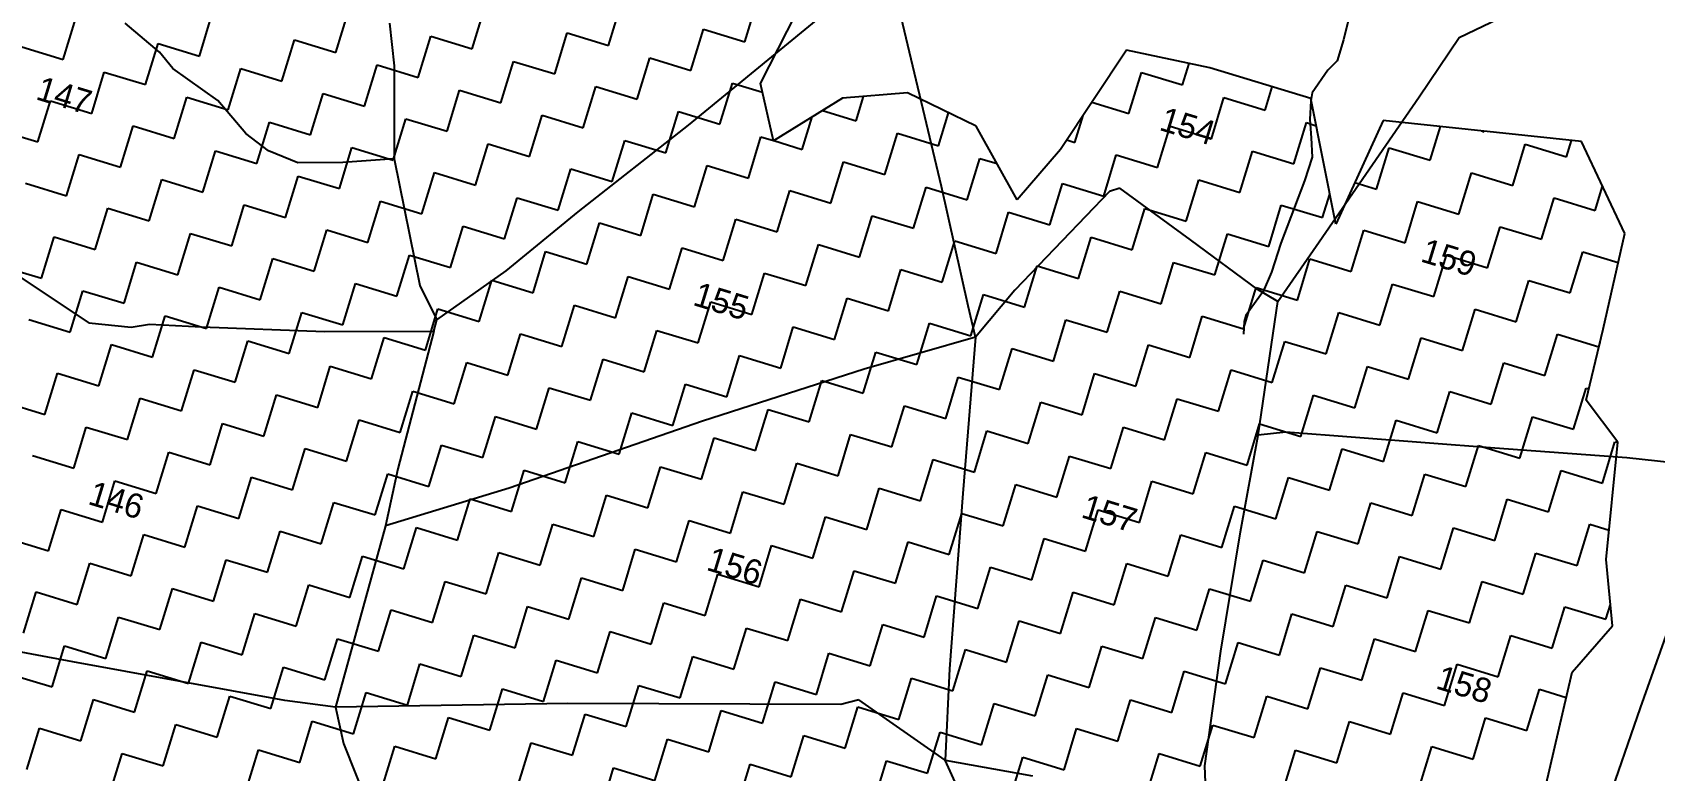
# Model space of a CAD drawing. Header units: feet. Extents: x 317639 to 322582, y 1862034 to 1866031.
# Drawn here: x 318262 to 319497, y 1862973 to 1863536 of the extents above; entities that cross this region are included whole.
import ezdxf

# ---------------------------------------------------------------- set-up
doc = ezdxf.new("R2010")
doc.units = ezdxf.units.FT
doc.header["$MEASUREMENT"] = 0
for name, color, linetype in [('LINE_WATER', 4, 'Continuous'), ('POLY_HATCH', 12, 'Continuous'), ('POLY_PARCEL', 6, 'Continuous'), ('TEXT_PARCEL', 7, 'Continuous')]:
    doc.layers.add(name, color=color, linetype=linetype)
doc.styles.add('TEXT_MAP', font='', dxfattribs={"height": 1.8})
doc.styles.get('TEXT_MAP').set_extended_font_data('Kruti Dev 050')

msp = doc.modelspace()

# ---------------------------------------------------------------- linework, layer by layer
at = {"layer": 'LINE_WATER', "ltscale": 10}
for p, q in [((319265.3, 1863550.5), (319260.2, 1863530)), ((319260.2, 1863530), (319255.3, 1863513.9)), ((319255.3, 1863513.9), (319248.3, 1863506.9)), ((319248.3, 1863506.9), (319236.5, 1863489.7)), ((319235.4, 1863483.5), (319234.5, 1863469.3)), ((319236.5, 1863489.7), (319235.4, 1863483.5)), ((319234.5, 1863469.3), (319235.6, 1863455.3)), ((319235.6, 1863455.3), (319236.4, 1863440.5)), ((319236.4, 1863440.5), (319230.5, 1863422.5)), ((319230.5, 1863422.5), (319212.6, 1863375)), ((319212.6, 1863375), (319205.5, 1863352.9)), ((319205.5, 1863352.9), (319199.1, 1863338.1)), ((319199.1, 1863338.1), (319185.9, 1863320)), ((319184.6, 1863315.4), (319184.2, 1863305.6)), ((319185.9, 1863320), (319184.6, 1863315.4))]:
    msp.add_line(p, q, dxfattribs=at)
at = {"layer": 'POLY_HATCH', "linetype": 'Continuous'}
for p, q in [((318700.5, 1863525.8), (318710.1, 1863557.3)), ((318804.3, 1863528.5), (318813.9, 1863560)), ((318285.1, 1863515), (318294.7, 1863546.5)), ((318388.9, 1863517.7), (318398.5, 1863549.2)), ((318492.8, 1863520.4), (318502.4, 1863551.9)), ((318596.6, 1863523.1), (318606.2, 1863554.6)), ((318555.6, 1863501.3), (318565.2, 1863532.7)), ((318565.2, 1863532.7), (318596.6, 1863523.1)), ((318659.5, 1863504), (318669.1, 1863535.4)), ((318669.1, 1863535.4), (318700.5, 1863525.8)), ((318763.3, 1863506.7), (318772.9, 1863538.1)), ((318772.9, 1863538.1), (318804.3, 1863528.5)), ((318253.7, 1863524.6), (318285.1, 1863515)), ((318347.9, 1863495.9), (318357.5, 1863527.3)), ((318357.5, 1863527.3), (318388.9, 1863517.7)), ((318451.8, 1863498.6), (318461.4, 1863530)), ((318461.4, 1863530), (318492.8, 1863520.4)), ((318410.8, 1863476.7), (318420.4, 1863508.2)), ((318420.4, 1863508.2), (318451.8, 1863498.6)), ((318514.6, 1863479.4), (318524.2, 1863510.9)), ((318524.2, 1863510.9), (318555.6, 1863501.3)), ((318618.5, 1863482.1), (318628.1, 1863513.6)), ((318628.1, 1863513.6), (318659.5, 1863504)), ((318722.3, 1863484.8), (318731.9, 1863516.3)), ((318731.9, 1863516.3), (318763.3, 1863506.7)), ((319137.7, 1863495.6), (319142.7, 1863512.1)), ((318306.9, 1863474), (318316.5, 1863505.5)), ((318316.5, 1863505.5), (318347.9, 1863495.9)), ((318785.2, 1863465.7), (318794.8, 1863497.1)), ((318794.8, 1863497.1), (318817.8, 1863490.1)), ((319096.7, 1863473.8), (319106.3, 1863505.2)), ((319106.3, 1863505.2), (319137.7, 1863495.6)), ((318265.9, 1863452.2), (318275.5, 1863483.6)), ((318275.5, 1863483.6), (318306.9, 1863474)), ((318369.8, 1863454.9), (318379.4, 1863486.3)), ((318379.4, 1863486.3), (318410.8, 1863476.7)), ((318473.6, 1863457.6), (318483.2, 1863489)), ((318483.2, 1863489), (318514.6, 1863479.4)), ((318577.5, 1863460.3), (318587.1, 1863491.7)), ((318587.1, 1863491.7), (318618.5, 1863482.1)), ((318681.3, 1863463), (318690.9, 1863494.4)), ((318690.9, 1863494.4), (318722.3, 1863484.8)), ((318889, 1863468.4), (318894.6, 1863486.8)), ((319159.6, 1863454.6), (319169.2, 1863486.1)), ((319169.2, 1863486.1), (319200.6, 1863476.5)), ((319200.6, 1863476.5), (319206, 1863494.3)), ((318640.3, 1863441.1), (318649.9, 1863472.6)), ((318649.9, 1863472.6), (318681.3, 1863463)), ((318744.2, 1863443.8), (318753.8, 1863475.3)), ((318753.8, 1863475.3), (318785.2, 1863465.7)), ((318848, 1863446.5), (318855.6, 1863471.3)), ((318863.5, 1863476.2), (318889, 1863468.4)), ((318951.9, 1863449.2), (318959.5, 1863474.4)), ((319055.7, 1863451.9), (319061.9, 1863472.4)), ((319068.6, 1863482.4), (319096.7, 1863473.8)), ((318234.5, 1863461.8), (318265.9, 1863452.2)), ((318328.8, 1863433), (318338.4, 1863464.5)), ((318338.4, 1863464.5), (318369.8, 1863454.9)), ((318432.6, 1863435.7), (318442.2, 1863467.2)), ((318442.2, 1863467.2), (318473.6, 1863457.6)), ((318536.5, 1863438.4), (318546.1, 1863469.9)), ((318546.1, 1863469.9), (318577.5, 1863460.3)), ((318910.9, 1863427.4), (318920.5, 1863458.8)), ((318920.5, 1863458.8), (318951.9, 1863449.2)), ((319118.6, 1863432.8), (319128.2, 1863464.2)), ((319128.2, 1863464.2), (319159.6, 1863454.6)), ((319222.4, 1863435.5), (319232, 1863466.9)), ((319232, 1863466.9), (319239.5, 1863464.6)), ((319326.3, 1863438.2), (319334.1, 1863463.9)), ((319365.4, 1863460.6), (319367.3, 1863460)), ((319367.3, 1863460), (319367.4, 1863460.4)), ((318495.5, 1863416.6), (318505.1, 1863448)), ((318505.1, 1863448), (318536.5, 1863438.4)), ((318599.3, 1863419.3), (318608.9, 1863450.7)), ((318608.9, 1863450.7), (318640.3, 1863441.1)), ((318703.2, 1863422), (318712.8, 1863453.4)), ((318712.8, 1863453.4), (318744.2, 1863443.8)), ((318807, 1863424.7), (318816.6, 1863456.1)), ((318816.6, 1863456.1), (318826.2, 1863453.2)), ((318826.3, 1863453.2), (318848, 1863446.5)), ((319049.6, 1863453.8), (319055.7, 1863451.9)), ((319285.3, 1863416.3), (319294.9, 1863447.8)), ((319294.9, 1863447.8), (319326.3, 1863438.2)), ((319389.1, 1863419), (319398.7, 1863450.5)), ((319398.7, 1863450.5), (319430.1, 1863440.9)), ((319430.1, 1863440.9), (319433.9, 1863453.3)), ((318287.8, 1863411.2), (318297.4, 1863442.6)), ((318297.4, 1863442.6), (318328.8, 1863433)), ((318391.6, 1863413.9), (318401.2, 1863445.3)), ((318401.2, 1863445.3), (318432.6, 1863435.7)), ((318766, 1863402.8), (318775.6, 1863434.3)), ((318775.6, 1863434.3), (318807, 1863424.7)), ((318869.9, 1863405.5), (318879.5, 1863437)), ((318879.5, 1863437), (318910.9, 1863427.4)), ((318973.7, 1863408.2), (318983.3, 1863439.7)), ((318983.3, 1863439.7), (318996.4, 1863435.7)), ((319077.6, 1863410.9), (319087.2, 1863442.4)), ((319087.2, 1863442.4), (319118.6, 1863432.8)), ((319181.4, 1863413.6), (319191, 1863445.1)), ((319191, 1863445.1), (319222.4, 1863435.5)), ((318350.6, 1863392), (318360.2, 1863423.5)), ((318360.2, 1863423.5), (318391.6, 1863413.9)), ((318454.5, 1863394.7), (318464.1, 1863426.2)), ((318464.1, 1863426.2), (318495.5, 1863416.6)), ((318558.3, 1863397.4), (318567.9, 1863428.9)), ((318567.9, 1863428.9), (318599.3, 1863419.3)), ((318662.2, 1863400.1), (318671.8, 1863431.6)), ((318671.8, 1863431.6), (318703.2, 1863422)), ((319140.4, 1863391.8), (319150, 1863423.2)), ((319150, 1863423.2), (319181.4, 1863413.6)), ((319268.8, 1863421.4), (319285.3, 1863416.3)), ((319348.1, 1863397.2), (319357.7, 1863428.6)), ((319357.7, 1863428.6), (319389.1, 1863419)), ((318256.4, 1863420.8), (318287.8, 1863411.2)), ((318621.2, 1863378.3), (318630.8, 1863409.7)), ((318630.8, 1863409.7), (318662.2, 1863400.1)), ((318725, 1863381), (318734.6, 1863412.4)), ((318734.6, 1863412.4), (318766, 1863402.8)), ((318828.9, 1863383.7), (318838.5, 1863415.1)), ((318838.5, 1863415.1), (318869.9, 1863405.5)), ((318932.7, 1863386.4), (318942.3, 1863417.8)), ((318942.3, 1863417.8), (318973.7, 1863408.2)), ((319036.6, 1863389.1), (319046.2, 1863420.5)), ((319046.2, 1863420.5), (319077.6, 1863410.9)), ((319244.3, 1863394.5), (319249.8, 1863412.5)), ((319411, 1863378), (319420.6, 1863409.5)), ((319420.6, 1863409.5), (319452, 1863399.9)), ((319452, 1863399.9), (319457.6, 1863418.4)), ((318309.6, 1863370.2), (318319.2, 1863401.6)), ((318319.2, 1863401.6), (318350.6, 1863392)), ((318413.5, 1863372.9), (318423.1, 1863404.3)), ((318423.1, 1863404.3), (318454.5, 1863394.7)), ((318517.3, 1863375.6), (318526.9, 1863407)), ((318526.9, 1863407), (318558.3, 1863397.4)), ((318995.6, 1863367.2), (319005.2, 1863398.7)), ((319005.2, 1863398.7), (319036.6, 1863389.1)), ((319099.4, 1863369.9), (319109, 1863401.4)), ((319109, 1863401.4), (319140.4, 1863391.8)), ((319203.3, 1863372.6), (319212.9, 1863404.1)), ((319212.9, 1863404.1), (319244.3, 1863394.5)), ((319307.1, 1863375.3), (319316.7, 1863406.8)), ((319316.7, 1863406.8), (319348.1, 1863397.2)), ((318476.3, 1863353.7), (318485.9, 1863385.2)), ((318485.9, 1863385.2), (318517.3, 1863375.6)), ((318580.2, 1863356.4), (318589.8, 1863387.9)), ((318589.8, 1863387.9), (318621.2, 1863378.3)), ((318684, 1863359.1), (318693.6, 1863390.6)), ((318693.6, 1863390.6), (318725, 1863381)), ((318787.9, 1863361.8), (318797.5, 1863393.3)), ((318797.5, 1863393.3), (318828.9, 1863383.7)), ((318891.7, 1863364.5), (318901.3, 1863396)), ((318901.3, 1863396), (318932.7, 1863386.4)), ((319266.1, 1863353.5), (319275.7, 1863384.9)), ((319275.7, 1863384.9), (319307.1, 1863375.3)), ((319370, 1863356.2), (319379.6, 1863387.6)), ((319379.6, 1863387.6), (319411, 1863378)), ((318268.6, 1863348.3), (318278.2, 1863379.8)), ((318278.2, 1863379.8), (318309.6, 1863370.2)), ((318372.5, 1863351), (318382.1, 1863382.5)), ((318382.1, 1863382.5), (318413.5, 1863372.9)), ((318746.9, 1863340), (318756.5, 1863371.4)), ((318756.5, 1863371.4), (318787.9, 1863361.8)), ((318850.7, 1863342.7), (318860.3, 1863374.1)), ((318860.3, 1863374.1), (318891.7, 1863364.5)), ((318954.6, 1863345.4), (318964.2, 1863376.8)), ((318964.2, 1863376.8), (318995.6, 1863367.2)), ((319058.4, 1863348.1), (319068, 1863379.5)), ((319068, 1863379.5), (319099.4, 1863369.9)), ((319162.3, 1863350.8), (319171.9, 1863382.2)), ((319171.9, 1863382.2), (319203.3, 1863372.6)), ((318331.5, 1863329.2), (318341.1, 1863360.6)), ((318341.1, 1863360.6), (318372.5, 1863351)), ((318435.3, 1863331.9), (318444.9, 1863363.3)), ((318444.9, 1863363.3), (318476.3, 1863353.7)), ((318539.2, 1863334.6), (318548.8, 1863366)), ((318548.8, 1863366), (318580.2, 1863356.4)), ((318643, 1863337.3), (318652.6, 1863368.7)), ((318652.6, 1863368.7), (318684, 1863359.1)), ((319121.3, 1863328.9), (319130.9, 1863360.4)), ((319130.9, 1863360.4), (319162.3, 1863350.8)), ((319225.1, 1863331.6), (319234.7, 1863363.1)), ((319234.7, 1863363.1), (319266.1, 1863353.5)), ((319329, 1863334.3), (319338.6, 1863365.8)), ((319338.6, 1863365.8), (319370, 1863356.2)), ((319432.8, 1863337.1), (319442.4, 1863368.5)), ((319442.4, 1863368.5), (319469.4, 1863360.2)), ((318237.2, 1863357.9), (318268.6, 1863348.3)), ((318602, 1863315.4), (318611.6, 1863346.9)), ((318611.6, 1863346.9), (318643, 1863337.3)), ((318705.9, 1863318.1), (318715.5, 1863349.6)), ((318715.5, 1863349.6), (318746.9, 1863340)), ((318809.7, 1863320.8), (318819.3, 1863352.3)), ((318819.3, 1863352.3), (318850.7, 1863342.7)), ((318913.6, 1863323.5), (318923.2, 1863355)), ((318923.2, 1863355), (318954.6, 1863345.4)), ((319017.4, 1863326.2), (319027, 1863357.7)), ((319027, 1863357.7), (319058.4, 1863348.1)), ((318290.5, 1863307.3), (318300.1, 1863338.8)), ((318300.1, 1863338.8), (318331.5, 1863329.2)), ((318394.3, 1863310), (318403.9, 1863341.5)), ((318403.9, 1863341.5), (318435.3, 1863331.9)), ((318498.2, 1863312.7), (318507.8, 1863344.2)), ((318507.8, 1863344.2), (318539.2, 1863334.6)), ((318976.4, 1863304.4), (318986, 1863335.8)), ((318986, 1863335.8), (319017.4, 1863326.2)), ((319080.3, 1863307.1), (319089.9, 1863338.5)), ((319089.9, 1863338.5), (319121.3, 1863328.9)), ((319184.1, 1863309.8), (319193.7, 1863341.2)), ((319193.7, 1863341.2), (319225.1, 1863331.6)), ((319288, 1863312.5), (319297.6, 1863343.9)), ((319297.6, 1863343.9), (319329, 1863334.3)), ((319391.8, 1863315.2), (319401.4, 1863346.6)), ((319401.4, 1863346.6), (319432.8, 1863337.1)), ((318457.2, 1863290.9), (318466.8, 1863322.3)), ((318466.8, 1863322.3), (318498.2, 1863312.7)), ((318561, 1863293.6), (318570.6, 1863325)), ((318570.6, 1863325), (318602, 1863315.4)), ((318664.9, 1863296.3), (318674.5, 1863327.7)), ((318674.5, 1863327.7), (318705.9, 1863318.1)), ((318768.7, 1863299), (318778.3, 1863330.4)), ((318778.3, 1863330.4), (318809.7, 1863320.8)), ((318872.6, 1863301.7), (318882.2, 1863333.1)), ((318882.2, 1863333.1), (318913.6, 1863323.5)), ((319247, 1863290.6), (319256.6, 1863322.1)), ((319256.6, 1863322.1), (319288, 1863312.5)), ((319350.8, 1863293.3), (319360.4, 1863324.8)), ((319360.4, 1863324.8), (319391.8, 1863315.2)), ((318259.1, 1863316.9), (318290.5, 1863307.3)), ((318353.3, 1863288.2), (318362.9, 1863319.6)), ((318362.9, 1863319.6), (318394.3, 1863310)), ((318831.6, 1863279.8), (318841.2, 1863311.3)), ((318841.2, 1863311.3), (318872.6, 1863301.7)), ((318935.4, 1863282.5), (318945, 1863314)), ((318945, 1863314), (318976.4, 1863304.4)), ((319039.3, 1863285.2), (319048.9, 1863316.7)), ((319048.9, 1863316.7), (319080.3, 1863307.1)), ((319143.1, 1863287.9), (319152.7, 1863319.4)), ((319152.7, 1863319.4), (319184.1, 1863309.8)), ((318312.3, 1863266.3), (318321.9, 1863297.8)), ((318321.9, 1863297.8), (318353.3, 1863288.2)), ((318416.2, 1863269), (318425.8, 1863300.5)), ((318425.8, 1863300.5), (318457.2, 1863290.9)), ((318520, 1863271.7), (318529.6, 1863303.2)), ((318529.6, 1863303.2), (318561, 1863293.6)), ((318623.9, 1863274.4), (318633.5, 1863305.9)), ((318633.5, 1863305.9), (318664.9, 1863296.3)), ((318727.7, 1863277.1), (318737.3, 1863308.6)), ((318737.3, 1863308.6), (318768.7, 1863299)), ((319102.1, 1863266.1), (319111.7, 1863297.5)), ((319111.7, 1863297.5), (319143.1, 1863287.9)), ((319206, 1863268.8), (319215.6, 1863300.2)), ((319215.6, 1863300.2), (319247, 1863290.6)), ((319309.8, 1863271.5), (319319.4, 1863302.9)), ((319319.4, 1863302.9), (319350.8, 1863293.3)), ((319413.7, 1863274.2), (319423.3, 1863305.6)), ((319423.3, 1863305.6), (319454.7, 1863296.1)), ((319454.7, 1863296.1), (319455.7, 1863299.4)), ((318686.7, 1863255.3), (318696.3, 1863286.7)), ((318696.3, 1863286.7), (318727.7, 1863277.1)), ((318790.6, 1863258), (318800.2, 1863289.4)), ((318800.2, 1863289.4), (318831.6, 1863279.8)), ((318894.4, 1863260.7), (318904, 1863292.1)), ((318904, 1863292.1), (318935.4, 1863282.5)), ((318998.3, 1863263.4), (319007.9, 1863294.8)), ((319007.9, 1863294.8), (319039.3, 1863285.2)), ((318271.3, 1863244.5), (318280.9, 1863275.9)), ((318280.9, 1863275.9), (318312.3, 1863266.3)), ((318375.2, 1863247.2), (318384.8, 1863278.6)), ((318384.8, 1863278.6), (318416.2, 1863269)), ((318479, 1863249.9), (318488.6, 1863281.3)), ((318488.6, 1863281.3), (318520, 1863271.7)), ((318582.9, 1863252.6), (318592.5, 1863284)), ((318592.5, 1863284), (318623.9, 1863274.4)), ((318957.3, 1863241.5), (318966.9, 1863273)), ((318966.9, 1863273), (318998.3, 1863263.4)), ((319061.1, 1863244.2), (319070.7, 1863275.7)), ((319070.7, 1863275.7), (319102.1, 1863266.1)), ((319165, 1863246.9), (319174.6, 1863278.4)), ((319174.6, 1863278.4), (319206, 1863268.8)), ((319268.8, 1863249.6), (319278.4, 1863281.1)), ((319278.4, 1863281.1), (319309.8, 1863271.5)), ((319372.7, 1863252.3), (319382.3, 1863283.8)), ((319382.3, 1863283.8), (319413.7, 1863274.2)), ((318541.9, 1863230.7), (318551.5, 1863262.2)), ((318551.5, 1863262.2), (318582.9, 1863252.6)), ((318645.7, 1863233.4), (318655.3, 1863264.9)), ((318655.3, 1863264.9), (318686.7, 1863255.3)), ((318749.6, 1863236.1), (318759.2, 1863267.6)), ((318759.2, 1863267.6), (318790.6, 1863258)), ((318853.4, 1863238.8), (318863, 1863270.3)), ((318863, 1863270.3), (318894.4, 1863260.7)), ((319331.7, 1863230.5), (319341.3, 1863261.9)), ((319341.3, 1863261.9), (319372.7, 1863252.3)), ((319435.5, 1863233.2), (319445.1, 1863264.6)), ((319445.1, 1863264.6), (319447.2, 1863264)), ((318239.9, 1863254.1), (318271.3, 1863244.5)), ((318334.2, 1863225.3), (318343.8, 1863256.8)), ((318343.8, 1863256.8), (318375.2, 1863247.2)), ((318438, 1863228), (318447.6, 1863259.5)), ((318447.6, 1863259.5), (318479, 1863249.9)), ((318812.4, 1863217), (318822, 1863248.4)), ((318822, 1863248.4), (318853.4, 1863238.8)), ((318916.3, 1863219.7), (318925.9, 1863251.1)), ((318925.9, 1863251.1), (318957.3, 1863241.5)), ((319020.1, 1863222.4), (319029.7, 1863253.8)), ((319029.7, 1863253.8), (319061.1, 1863244.2)), ((319124, 1863225.1), (319133.6, 1863256.5)), ((319133.6, 1863256.5), (319165, 1863246.9)), ((319227.8, 1863227.8), (319237.4, 1863259.2)), ((319237.4, 1863259.2), (319268.8, 1863249.6)), ((318397, 1863206.2), (318406.6, 1863237.6)), ((318406.6, 1863237.6), (318438, 1863228)), ((318500.9, 1863208.9), (318510.5, 1863240.3)), ((318510.5, 1863240.3), (318541.9, 1863230.7)), ((318604.7, 1863211.6), (318614.3, 1863243)), ((318614.3, 1863243), (318645.7, 1863233.4)), ((318708.6, 1863214.3), (318718.2, 1863245.7)), ((318718.2, 1863245.7), (318749.6, 1863236.1)), ((319186.8, 1863205.9), (319196.4, 1863237.4)), ((319196.4, 1863237.4), (319227.8, 1863227.8)), ((319290.7, 1863208.6), (319300.3, 1863240.1)), ((319300.3, 1863240.1), (319331.7, 1863230.5)), ((319394.5, 1863211.3), (319404.1, 1863242.8)), ((319404.1, 1863242.8), (319435.5, 1863233.2)), ((318293.2, 1863203.5), (318302.8, 1863234.9)), ((318302.8, 1863234.9), (318334.2, 1863225.3)), ((318667.6, 1863192.4), (318677.2, 1863223.9)), ((318677.2, 1863223.9), (318708.6, 1863214.3)), ((318771.4, 1863195.1), (318781, 1863226.6)), ((318781, 1863226.6), (318812.4, 1863217)), ((318875.3, 1863197.8), (318884.9, 1863229.3)), ((318884.9, 1863229.3), (318916.3, 1863219.7)), ((318979.1, 1863200.5), (318988.7, 1863232)), ((318988.7, 1863232), (319020.1, 1863222.4)), ((319083, 1863203.2), (319092.6, 1863234.7)), ((319092.6, 1863234.7), (319124, 1863225.1)), ((319457.4, 1863192.2), (319467, 1863223.6)), ((319467, 1863223.6), (319469.2, 1863223)), ((318261.8, 1863213.1), (318293.2, 1863203.5)), ((318356, 1863184.3), (318365.6, 1863215.8)), ((318365.6, 1863215.8), (318397, 1863206.2)), ((318459.9, 1863187), (318469.5, 1863218.5)), ((318469.5, 1863218.5), (318500.9, 1863208.9)), ((318563.7, 1863189.7), (318573.3, 1863221.2)), ((318573.3, 1863221.2), (318604.7, 1863211.6)), ((319042, 1863181.4), (319051.6, 1863212.8)), ((319051.6, 1863212.8), (319083, 1863203.2)), ((319145.8, 1863184.1), (319155.4, 1863215.5)), ((319155.4, 1863215.5), (319186.8, 1863205.9)), ((319249.7, 1863186.8), (319259.3, 1863218.2)), ((319259.3, 1863218.2), (319290.7, 1863208.6)), ((319353.5, 1863189.5), (319363.1, 1863220.9)), ((319363.1, 1863220.9), (319394.5, 1863211.3)), ((318522.7, 1863167.9), (318532.3, 1863199.3)), ((318532.3, 1863199.3), (318563.7, 1863189.7)), ((318626.6, 1863170.6), (318636.2, 1863202)), ((318636.2, 1863202), (318667.6, 1863192.4)), ((318730.4, 1863173.3), (318740, 1863204.7)), ((318740, 1863204.7), (318771.4, 1863195.1)), ((318834.3, 1863176), (318843.9, 1863207.4)), ((318843.9, 1863207.4), (318875.3, 1863197.8)), ((318938.1, 1863178.7), (318947.7, 1863210.1)), ((318947.7, 1863210.1), (318979.1, 1863200.5)), ((319312.5, 1863167.6), (319322.1, 1863199.1)), ((319322.1, 1863199.1), (319353.5, 1863189.5)), ((319416.4, 1863170.4), (319426, 1863201.8)), ((319426, 1863201.8), (319457.4, 1863192.2)), ((318315, 1863162.5), (318324.6, 1863193.9)), ((318324.6, 1863193.9), (318356, 1863184.3)), ((318418.9, 1863165.2), (318428.5, 1863196.6)), ((318428.5, 1863196.6), (318459.9, 1863187)), ((318897.1, 1863156.8), (318906.7, 1863188.3)), ((318906.7, 1863188.3), (318938.1, 1863178.7)), ((319001, 1863159.5), (319010.6, 1863191)), ((319010.6, 1863191), (319042, 1863181.4)), ((319104.8, 1863162.2), (319114.4, 1863193.7)), ((319114.4, 1863193.7), (319145.8, 1863184.1)), ((319208.7, 1863164.9), (319218.3, 1863196.4)), ((319218.3, 1863196.4), (319249.7, 1863186.8)), ((318377.9, 1863143.3), (318387.5, 1863174.8)), ((318387.5, 1863174.8), (318418.9, 1863165.2)), ((318481.7, 1863146), (318491.3, 1863177.5)), ((318491.3, 1863177.5), (318522.7, 1863167.9)), ((318585.6, 1863148.7), (318595.2, 1863180.2)), ((318595.2, 1863180.2), (318626.6, 1863170.6)), ((318689.4, 1863151.4), (318699, 1863182.9)), ((318699, 1863182.9), (318730.4, 1863173.3)), ((318793.3, 1863154.1), (318802.9, 1863185.6)), ((318802.9, 1863185.6), (318834.3, 1863176)), ((319167.7, 1863143.1), (319177.3, 1863174.5)), ((319177.3, 1863174.5), (319208.7, 1863164.9)), ((319271.5, 1863145.8), (319281.1, 1863177.2)), ((319281.1, 1863177.2), (319312.5, 1863167.6)), ((319375.4, 1863148.5), (319385, 1863179.9)), ((319385, 1863179.9), (319416.4, 1863170.4)), ((318274, 1863140.6), (318283.6, 1863172.1)), ((318283.6, 1863172.1), (318315, 1863162.5)), ((318752.3, 1863132.3), (318761.9, 1863163.7)), ((318761.9, 1863163.7), (318793.3, 1863154.1)), ((318856.1, 1863135), (318865.7, 1863166.4)), ((318865.7, 1863166.4), (318897.1, 1863156.8)), ((318960, 1863137.7), (318969.6, 1863169.1)), ((318969.6, 1863169.1), (319001, 1863159.5)), ((319063.8, 1863140.4), (319073.4, 1863171.8)), ((319073.4, 1863171.8), (319104.8, 1863162.2)), ((318242.6, 1863150.2), (318274, 1863140.6)), ((318336.9, 1863121.5), (318346.5, 1863152.9)), ((318346.5, 1863152.9), (318377.9, 1863143.3)), ((318440.7, 1863124.2), (318450.3, 1863155.6)), ((318450.3, 1863155.6), (318481.7, 1863146)), ((318544.6, 1863126.9), (318554.2, 1863158.3)), ((318554.2, 1863158.3), (318585.6, 1863148.7)), ((318648.4, 1863129.6), (318658, 1863161)), ((318658, 1863161), (318689.4, 1863151.4)), ((319022.8, 1863118.5), (319032.4, 1863150)), ((319032.4, 1863150), (319063.8, 1863140.4)), ((319126.7, 1863121.2), (319136.3, 1863152.7)), ((319136.3, 1863152.7), (319167.7, 1863143.1)), ((319230.5, 1863123.9), (319240.1, 1863155.4)), ((319240.1, 1863155.4), (319271.5, 1863145.8)), ((319334.4, 1863126.6), (319344, 1863158.1)), ((319344, 1863158.1), (319375.4, 1863148.5)), ((319438.2, 1863129.4), (319447.8, 1863160.8)), ((319447.8, 1863160.8), (319462.6, 1863156.3)), ((318607.4, 1863107.7), (318617, 1863139.2)), ((318617, 1863139.2), (318648.4, 1863129.6)), ((318711.3, 1863110.4), (318720.9, 1863141.9)), ((318720.9, 1863141.9), (318752.3, 1863132.3)), ((318815.1, 1863113.1), (318824.7, 1863144.6)), ((318824.7, 1863144.6), (318856.1, 1863135)), ((318919, 1863115.8), (318928.6, 1863147.3)), ((318928.6, 1863147.3), (318960, 1863137.7)), ((319397.2, 1863107.5), (319406.8, 1863138.9)), ((319406.8, 1863138.9), (319438.2, 1863129.4)), ((318295.9, 1863099.6), (318305.5, 1863131.1)), ((318305.5, 1863131.1), (318336.9, 1863121.5)), ((318399.7, 1863102.3), (318409.3, 1863133.8)), ((318409.3, 1863133.8), (318440.7, 1863124.2)), ((318503.6, 1863105), (318513.2, 1863136.5)), ((318513.2, 1863136.5), (318544.6, 1863126.9)), ((318878, 1863094), (318887.6, 1863125.4)), ((318887.6, 1863125.4), (318919, 1863115.8)), ((318981.8, 1863096.7), (318991.4, 1863128.1)), ((318991.4, 1863128.1), (319022.8, 1863118.5)), ((319085.7, 1863099.4), (319095.3, 1863130.8)), ((319095.3, 1863130.8), (319126.7, 1863121.2)), ((319189.5, 1863102.1), (319199.1, 1863133.5)), ((319199.1, 1863133.5), (319230.5, 1863123.9)), ((319293.4, 1863104.8), (319303, 1863136.2)), ((319303, 1863136.2), (319334.4, 1863126.6)), ((318462.6, 1863083.2), (318472.2, 1863114.6)), ((318472.2, 1863114.6), (318503.6, 1863105)), ((318566.4, 1863085.9), (318576, 1863117.3)), ((318576, 1863117.3), (318607.4, 1863107.7)), ((318670.3, 1863088.6), (318679.9, 1863120)), ((318679.9, 1863120), (318711.3, 1863110.4)), ((318774.1, 1863091.3), (318783.7, 1863122.7)), ((318783.7, 1863122.7), (318815.1, 1863113.1)), ((319252.4, 1863082.9), (319262, 1863114.4)), ((319262, 1863114.4), (319293.4, 1863104.8)), ((319356.2, 1863085.6), (319365.8, 1863117.1)), ((319365.8, 1863117.1), (319397.2, 1863107.5)), ((318254.9, 1863077.8), (318264.5, 1863109.2)), ((318264.5, 1863109.2), (318295.9, 1863099.6)), ((318358.7, 1863080.5), (318368.3, 1863111.9)), ((318368.3, 1863111.9), (318399.7, 1863102.3)), ((318733.1, 1863069.4), (318742.7, 1863100.9)), ((318742.7, 1863100.9), (318774.1, 1863091.3)), ((318837, 1863072.1), (318846.6, 1863103.6)), ((318846.6, 1863103.6), (318878, 1863094)), ((318940.8, 1863074.8), (318950.4, 1863106.3)), ((318950.4, 1863106.3), (318981.8, 1863096.7)), ((319044.7, 1863077.5), (319054.3, 1863109)), ((319054.3, 1863109), (319085.7, 1863099.4)), ((319148.5, 1863080.2), (319158.1, 1863111.7)), ((319158.1, 1863111.7), (319189.5, 1863102.1)), ((319460.1, 1863088.4), (319463.5, 1863099.6)), ((318317.7, 1863058.6), (318327.3, 1863090.1)), ((318327.3, 1863090.1), (318358.7, 1863080.5)), ((318421.6, 1863061.3), (318431.2, 1863092.8)), ((318431.2, 1863092.8), (318462.6, 1863083.2)), ((318525.4, 1863064), (318535, 1863095.5)), ((318535, 1863095.5), (318566.4, 1863085.9)), ((318629.3, 1863066.7), (318638.9, 1863098.2)), ((318638.9, 1863098.2), (318670.3, 1863088.6)), ((319107.5, 1863058.4), (319117.1, 1863089.8)), ((319117.1, 1863089.8), (319148.5, 1863080.2)), ((319211.4, 1863061.1), (319221, 1863092.5)), ((319221, 1863092.5), (319252.4, 1863082.9)), ((319315.2, 1863063.8), (319324.8, 1863095.2)), ((319324.8, 1863095.2), (319356.2, 1863085.6)), ((319419.1, 1863066.5), (319428.7, 1863097.9)), ((319428.7, 1863097.9), (319460.1, 1863088.4)), ((318588.3, 1863044.9), (318597.9, 1863076.3)), ((318597.9, 1863076.3), (318629.3, 1863066.7)), ((318692.1, 1863047.6), (318701.7, 1863079)), ((318701.7, 1863079), (318733.1, 1863069.4)), ((318796, 1863050.3), (318805.6, 1863081.7)), ((318805.6, 1863081.7), (318837, 1863072.1)), ((318899.8, 1863053), (318909.4, 1863084.4)), ((318909.4, 1863084.4), (318940.8, 1863074.8)), ((319003.7, 1863055.7), (319013.3, 1863087.1)), ((319013.3, 1863087.1), (319044.7, 1863077.5)), ((319378.1, 1863044.6), (319387.7, 1863076.1)), ((319387.7, 1863076.1), (319419.1, 1863066.5)), ((318276.7, 1863036.8), (318286.3, 1863068.2)), ((318286.3, 1863068.2), (318317.7, 1863058.6)), ((318380.6, 1863039.5), (318390.2, 1863070.9)), ((318390.2, 1863070.9), (318421.6, 1863061.3)), ((318484.4, 1863042.2), (318494, 1863073.6)), ((318494, 1863073.6), (318525.4, 1863064)), ((318858.8, 1863031.1), (318868.4, 1863062.6)), ((318868.4, 1863062.6), (318899.8, 1863053)), ((318962.7, 1863033.8), (318972.3, 1863065.3)), ((318972.3, 1863065.3), (319003.7, 1863055.7)), ((319066.5, 1863036.5), (319076.1, 1863068)), ((319076.1, 1863068), (319107.5, 1863058.4)), ((319170.4, 1863039.2), (319180, 1863070.7)), ((319180, 1863070.7), (319211.4, 1863061.1)), ((319274.2, 1863041.9), (319283.8, 1863073.4)), ((319283.8, 1863073.4), (319315.2, 1863063.8)), ((318443.4, 1863020.3), (318453, 1863051.8)), ((318453, 1863051.8), (318484.4, 1863042.2)), ((318547.3, 1863023), (318556.9, 1863054.5)), ((318556.9, 1863054.5), (318588.3, 1863044.9)), ((318651.1, 1863025.7), (318660.7, 1863057.2)), ((318660.7, 1863057.2), (318692.1, 1863047.6)), ((318755, 1863028.4), (318764.6, 1863059.9)), ((318764.6, 1863059.9), (318796, 1863050.3)), ((319233.2, 1863020.1), (319242.8, 1863051.5)), ((319242.8, 1863051.5), (319274.2, 1863041.9)), ((319337.1, 1863022.8), (319346.7, 1863054.2)), ((319346.7, 1863054.2), (319378.1, 1863044.6)), ((318245.3, 1863046.4), (318276.7, 1863036.8)), ((318339.6, 1863017.6), (318349.2, 1863049.1)), ((318349.2, 1863049.1), (318380.6, 1863039.5)), ((318714, 1863006.6), (318723.6, 1863038)), ((318723.6, 1863038), (318755, 1863028.4)), ((318817.8, 1863009.3), (318827.4, 1863040.7)), ((318827.4, 1863040.7), (318858.8, 1863031.1)), ((318921.7, 1863012), (318931.3, 1863043.4)), ((318931.3, 1863043.4), (318962.7, 1863033.8)), ((319025.5, 1863014.7), (319035.1, 1863046.1)), ((319035.1, 1863046.1), (319066.5, 1863036.5)), ((319129.4, 1863017.4), (319139, 1863048.8)), ((319139, 1863048.8), (319170.4, 1863039.2)), ((318298.6, 1862995.8), (318308.2, 1863027.2)), ((318308.2, 1863027.2), (318339.6, 1863017.6)), ((318402.4, 1862998.5), (318412, 1863029.9)), ((318412, 1863029.9), (318443.4, 1863020.3)), ((318506.3, 1863001.2), (318515.9, 1863032.6)), ((318515.9, 1863032.6), (318547.3, 1863023)), ((318610.1, 1863003.9), (318619.7, 1863035.3)), ((318619.7, 1863035.3), (318651.1, 1863025.7)), ((319088.4, 1862995.5), (319098, 1863027)), ((319098, 1863027), (319129.4, 1863017.4)), ((319192.2, 1862998.2), (319201.8, 1863029.7)), ((319201.8, 1863029.7), (319233.2, 1863020.1)), ((319296.1, 1863000.9), (319305.7, 1863032.4)), ((319305.7, 1863032.4), (319337.1, 1863022.8)), ((319399.9, 1863003.7), (319409.5, 1863035.1)), ((319409.5, 1863035.1), (319429.8, 1863028.9)), ((318569.1, 1862982), (318578.7, 1863013.5)), ((318578.7, 1863013.5), (318610.1, 1863003.9)), ((318673, 1862984.7), (318682.6, 1863016.2)), ((318682.6, 1863016.2), (318714, 1863006.6)), ((318776.8, 1862987.4), (318786.4, 1863018.9)), ((318786.4, 1863018.9), (318817.8, 1863009.3)), ((318880.7, 1862990.1), (318890.3, 1863021.6)), ((318890.3, 1863021.6), (318921.7, 1863012)), ((318984.5, 1862992.8), (318994.1, 1863024.3)), ((318994.1, 1863024.3), (319025.5, 1863014.7)), ((319358.9, 1862981.8), (319368.5, 1863013.2)), ((319368.5, 1863013.2), (319399.9, 1863003.7)), ((318257.6, 1862973.9), (318267.2, 1863005.4)), ((318267.2, 1863005.4), (318298.6, 1862995.8)), ((318361.4, 1862976.6), (318371, 1863008.1)), ((318371, 1863008.1), (318402.4, 1862998.5)), ((318465.3, 1862979.3), (318474.9, 1863010.8)), ((318474.9, 1863010.8), (318506.3, 1863001.2)), ((318943.5, 1862971), (318953.1, 1863002.4)), ((318953.1, 1863002.4), (318984.5, 1862992.8)), ((319047.4, 1862973.7), (319057, 1863005.1)), ((319057, 1863005.1), (319088.4, 1862995.5)), ((319151.2, 1862976.4), (319160.8, 1863007.8)), ((319160.8, 1863007.8), (319192.2, 1862998.2)), ((319255.1, 1862979.1), (319264.7, 1863010.5)), ((319264.7, 1863010.5), (319296.1, 1863000.9)), ((318424.3, 1862957.5), (318433.9, 1862988.9)), ((318433.9, 1862988.9), (318465.3, 1862979.3)), ((318528.1, 1862960.2), (318537.7, 1862991.6)), ((318537.7, 1862991.6), (318569.1, 1862982)), ((318632, 1862962.9), (318641.6, 1862994.3)), ((318641.6, 1862994.3), (318673, 1862984.7)), ((318735.8, 1862965.6), (318745.4, 1862997)), ((318745.4, 1862997), (318776.8, 1862987.4)), ((318839.7, 1862968.3), (318849.3, 1862999.7)), ((318849.3, 1862999.7), (318880.7, 1862990.1)), ((319214.1, 1862957.2), (319223.7, 1862988.7)), ((319223.7, 1862988.7), (319255.1, 1862979.1)), ((319317.9, 1862959.9), (319327.5, 1862991.4)), ((319327.5, 1862991.4), (319358.9, 1862981.8)), ((318320.4, 1862954.8), (318330, 1862986.2)), ((318330, 1862986.2), (318361.4, 1862976.6)), ((318798.7, 1862946.4), (318808.3, 1862977.9)), ((318808.3, 1862977.9), (318839.7, 1862968.3)), ((318902.5, 1862949.1), (318912.1, 1862980.6)), ((318912.1, 1862980.6), (318943.5, 1862971)), ((319006.4, 1862951.8), (319016, 1862983.3)), ((319016, 1862983.3), (319047.4, 1862973.7)), ((319110.2, 1862954.5), (319119.8, 1862986)), ((319119.8, 1862986), (319151.2, 1862976.4)), ((318694.8, 1862943.7), (318704.4, 1862975.2)), ((318704.4, 1862975.2), (318735.8, 1862965.6))]:
    msp.add_line(p, q, dxfattribs=at)
at = {"layer": 'POLY_HATCH'}
for p, q in [((318816.2, 1863496.7), (318850.2, 1863563.7)), ((319094.9, 1863522.1), (319044.8, 1863446.5)), ((319158.5, 1863508.8), (319094.9, 1863522.1)), ((319235.4, 1863485.3), (319158.5, 1863508.8)), ((318826.2, 1863453.1), (318816.2, 1863496.7)), ((318878.6, 1863485.5), (318826.2, 1863453.1)), ((318928.3, 1863489.7), (318878.6, 1863485.5)), ((318980.5, 1863464.1), (318928.3, 1863489.7)), ((319254.3, 1863389.6), (319235.4, 1863485.3)), ((319011.8, 1863408.2), (318980.5, 1863464.1)), ((319290.4, 1863468.6), (319254.3, 1863389.6)), ((319441.6, 1863452.5), (319290.4, 1863468.6)), ((319044.8, 1863446.5), (319011.8, 1863408.2)), ((319474.4, 1863382.5), (319441.6, 1863452.5)), ((319458.1, 1863309.5), (319474.4, 1863382.5)), ((319445.1, 1863255.4), (319458.1, 1863309.5)), ((319469.2, 1863223.5), (319445.1, 1863255.4)), ((319460.4, 1863134), (319469.2, 1863223.5)), ((319465, 1863083.4), (319460.4, 1863134)), ((319434.3, 1863048.2), (319465, 1863083.4)), ((319400, 1862900.4), (319434.3, 1863048.2))]:
    msp.add_line(p, q, dxfattribs=at)
at = {"layer": 'POLY_PARCEL'}
for p, q in [((318954.2, 1863418.3), (318913.8, 1863587.1)), ((318761.5, 1863465.1), (318863, 1863548.4)), ((319348.3, 1863531.7), (319378.6, 1863546.4)), ((318358.5, 1863520.5), (318332.4, 1863542.7)), ((318533.8, 1863542.6), (318537.2, 1863510.1)), ((318368.6, 1863508.3), (318358.5, 1863520.5)), ((319317.8, 1863486.5), (319348.3, 1863531.7)), ((318402.9, 1863483.7), (318368.6, 1863508.3)), ((318537.2, 1863510.1), (318537.3, 1863439.4)), ((318424.4, 1863458.7), (318402.9, 1863483.7)), ((319241.7, 1863376.1), (319317.8, 1863486.5)), ((318441.6, 1863445.3), (318424.4, 1863458.7)), ((318677.4, 1863398.9), (318761.5, 1863465.1)), ((318463.8, 1863436.4), (318441.6, 1863445.3)), ((318498.2, 1863436.5), (318463.8, 1863436.4)), ((318537.3, 1863439.4), (318498.2, 1863436.5)), ((318537.3, 1863439.4), (318556.7, 1863342.8)), ((318974.3, 1863327.4), (318954.2, 1863418.3)), ((319082.1, 1863414.4), (319009.9, 1863339.2)), ((319089.8, 1863417), (319082.1, 1863414.4)), ((319143.7, 1863377.6), (319089.8, 1863417)), ((318622.6, 1863354), (318677.4, 1863398.9)), ((319195.3, 1863339.5), (319143.7, 1863377.6)), ((319210.3, 1863330.5), (319241.7, 1863376.1)), ((318221.8, 1863369.4), (318304.7, 1863314.4)), ((318569.7, 1863316.5), (318622.6, 1863354)), ((318556.7, 1863342.8), (318569.7, 1863316.5)), ((319009.9, 1863339.2), (318979.9, 1863303.5)), ((319210.3, 1863330.5), (319195.3, 1863339.5)), ((318979.9, 1863303.5), (318974.3, 1863327.4)), ((319195.3, 1863228.6), (319210.3, 1863330.5)), ((318304.7, 1863314.4), (318336.9, 1863311)), ((318336.9, 1863311), (318350.9, 1863313.3)), ((318350.9, 1863313.3), (318390.4, 1863311.2)), ((318390.4, 1863311.2), (318484.2, 1863307.6)), ((318567.5, 1863307.9), (318569.7, 1863316.5)), ((318484.2, 1863307.6), (318567.5, 1863307.9)), ((318567.5, 1863307.9), (318540, 1863203)), ((318979.9, 1863303.5), (318895.3, 1863279)), ((318979.9, 1863303.5), (318970.4, 1863184.2)), ((318895.3, 1863279), (318772, 1863239.5)), ((318772, 1863239.5), (318624.8, 1863188.4)), ((319181.7, 1863155.1), (319195.3, 1863228.6)), ((319216.4, 1863231.1), (319195.3, 1863228.6)), ((319375.5, 1863218.8), (319216.4, 1863231.1)), ((319476, 1863211.5), (319375.5, 1863218.8)), ((319550.1, 1863203.4), (319476, 1863211.5)), ((318540, 1863203), (318530.6, 1863159.6)), ((318624.8, 1863188.4), (318530.6, 1863159.6)), ((318970.4, 1863184.2), (318960.2, 1863050.7)), ((319540.4, 1863174.1), (319486.2, 1863021)), ((318530.6, 1863159.6), (318492.5, 1863021.3)), ((319166.9, 1863064.2), (319181.7, 1863155.1)), ((318292.4, 1863056), (318158.5, 1863080.7)), ((319154.7, 1862976.7), (319166.9, 1863064.2)), ((318454, 1863026.6), (318292.4, 1863056)), ((318960.2, 1863050.7), (318957, 1862981.1)), ((318492.5, 1863021.3), (318454, 1863026.6)), ((318891.2, 1863027.1), (318877.4, 1863023.4)), ((318957, 1862981.1), (318891.2, 1863027.1)), ((318669.4, 1863024.1), (318492.5, 1863021.3)), ((318492.5, 1863021.3), (318498.6, 1862993.6)), ((318877.4, 1863023.4), (318669.4, 1863024.1)), ((319486.2, 1863021), (319440.7, 1862889.4)), ((318498.6, 1862993.6), (318522.5, 1862934.2)), ((318957, 1862981.1), (319023.5, 1862969)), ((319002.6, 1862880), (318957, 1862981.1)), ((319155.2, 1862963.9), (319154.7, 1862976.7))]:
    msp.add_line(p, q, dxfattribs=at)

# ---------------------------------------------------------------- texts
at = {"layer": 'TEXT_PARCEL', "style": 'TEXT_MAP'}
for s, p in [('147', (318263.5, 1863484.9)), ('154', (319119.1, 1863461.5)), ('159', (319318.1, 1863361.3)), ('155', (318763.9, 1863328.1)), ('146', (318303.2, 1863176.4)), ('157', (319059.6, 1863166.3)), ('156', (318774.2, 1863126.2)), ('158', (319329.7, 1863035.9))]:
    msp.add_text(s, height=18.62, rotation=343.0555, dxfattribs=at).set_placement(p)

doc.saveas('drawing.dxf')
